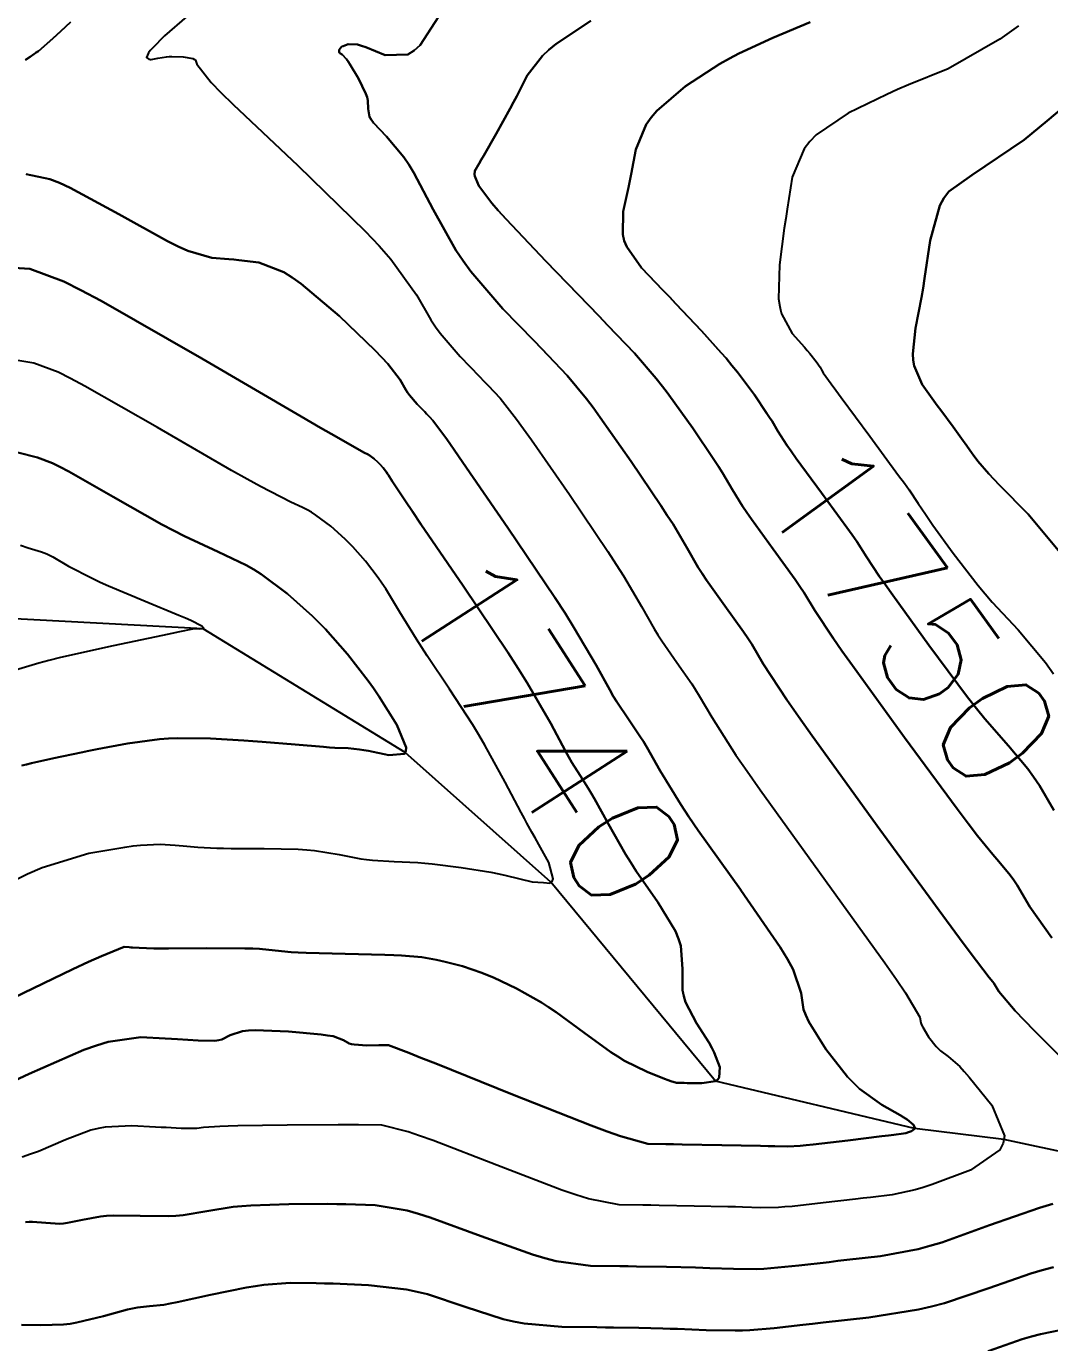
# Model space of a CAD drawing. Header units: metres. Extents: x 837475 to 838479, y 1189012 to 1191015.
# Drawn here: x 837827.79 to 837862.19, y 1189629.5 to 1189673.72 of the extents above; entities that cross this region are included whole.
import ezdxf

# ---------------------------------------------------------------- set-up
doc = ezdxf.new("R2010")
doc.units = ezdxf.units.M
doc.header["$LTSCALE"] = 0.3
for name, color, linetype in [('COTAS 10', 1, 'Continuous'), ('COTAS INT', 252, 'Continuous'), ('DRENAJE', 5, 'Continuous')]:
    doc.layers.add(name, color=color, linetype=linetype)
doc.styles.get("Standard").update_dxf_attribs({"font": 'simplex.shx'})

msp = doc.modelspace()

# ---------------------------------------------------------------- linework, layer by layer
at = {"layer": 'COTAS 10'}
for points, elevation in [([(837854.13, 1189673.863), (837852.883, 1189673.333), (837851.737, 1189672.811), (837851.419, 1189672.64), (837851.101, 1189672.459), (837849.946, 1189671.71), (837848.986, 1189670.884), (837848.789, 1189670.655), (837848.624, 1189670.424), (837848.277, 1189669.588), (837848.121, 1189668.757), (837848.075, 1189668.53), (837848.028, 1189668.305), (837847.851, 1189667.501), (837847.834, 1189666.727), (837847.888, 1189666.52), (837847.968, 1189666.317), (837848.471, 1189665.606), (837849.187, 1189664.862), (837849.402, 1189664.637), (837849.623, 1189664.403), (837850.484, 1189663.489), (837851.146, 1189662.751), (837851.308, 1189662.57), (837851.508, 1189662.334), (837851.695, 1189662.105), (837852.265, 1189661.342), (837852.683, 1189660.721), (837852.774, 1189660.582), (837852.853, 1189660.456), (837853.051, 1189660.121), (837853.353, 1189659.656), (837853.498, 1189659.449), (837853.67, 1189659.208), (837854.516, 1189658.054), (837855.37, 1189656.886), (837855.547, 1189656.636), (837855.699, 1189656.418), (837856.033, 1189655.897), (837856.455, 1189655.251), (837856.663, 1189654.955), (837856.909, 1189654.608), (837858.123, 1189652.928), (837859.429, 1189651.186), (837859.732, 1189650.8), (837860.01, 1189650.454), (837860.803, 1189649.553), (837861.457, 1189648.776), (837861.646, 1189648.509), (837861.839, 1189648.219), (837862.329, 1189647.392)], 1750), ([(837862.329, 1189647.392), (837861.839, 1189648.219), (837861.646, 1189648.509), (837861.457, 1189648.776), (837860.803, 1189649.553), (837860.01, 1189650.454), (837859.732, 1189650.8), (837859.429, 1189651.186), (837858.123, 1189652.928), (837856.909, 1189654.608), (837856.663, 1189654.955), (837856.455, 1189655.251), (837856.033, 1189655.897), (837855.699, 1189656.418), (837855.547, 1189656.636), (837855.37, 1189656.886), (837854.516, 1189658.054), (837853.67, 1189659.208), (837853.498, 1189659.449), (837853.353, 1189659.656), (837853.051, 1189660.121), (837852.853, 1189660.456), (837852.774, 1189660.582), (837852.683, 1189660.721), (837852.265, 1189661.342), (837851.695, 1189662.105), (837851.508, 1189662.334), (837851.308, 1189662.57), (837851.146, 1189662.751), (837850.484, 1189663.489), (837849.623, 1189664.403), (837849.402, 1189664.637), (837849.187, 1189664.862), (837848.471, 1189665.606), (837847.968, 1189666.317), (837847.888, 1189666.52), (837847.834, 1189666.727), (837847.851, 1189667.501), (837848.028, 1189668.305), (837848.075, 1189668.53), (837848.121, 1189668.757), (837848.277, 1189669.588), (837848.624, 1189670.424), (837848.789, 1189670.655), (837848.986, 1189670.884), (837849.946, 1189671.71), (837851.101, 1189672.459), (837851.419, 1189672.64), (837851.737, 1189672.811), (837852.883, 1189673.333), (837854.13, 1189673.863)], 1750), ([(837827.365, 1189665.612), (837827.908, 1189665.58), (837829.049, 1189665.151), (837829.621, 1189664.861), (837830.303, 1189664.497), (837833.693, 1189662.566), (837837.03, 1189660.612), (837837.679, 1189660.235), (837838.209, 1189659.928), (837839.131, 1189659.408), (837839.273, 1189659.34), (837839.311, 1189659.318), (837839.335, 1189659.304), (837839.349, 1189659.294), (837839.483, 1189659.195), (837839.609, 1189659.082), (837839.675, 1189659.016), (837839.787, 1189658.889), (837839.899, 1189658.741), (837839.932, 1189658.693), (837839.965, 1189658.643), (837840.09, 1189658.44), (837840.535, 1189657.766), (837840.769, 1189657.419), (837841.051, 1189657.003), (837842.474, 1189654.923), (837843.982, 1189652.672), (837844.318, 1189652.149), (837844.62, 1189651.67), (837845.415, 1189650.299), (837845.911, 1189649.37), (837846.024, 1189649.168), (837846.126, 1189648.991), (837846.405, 1189648.552), (837846.677, 1189648.13), (837846.775, 1189647.964), (837846.883, 1189647.776), (837847.353, 1189646.919), (837847.932, 1189645.911), (837848.109, 1189645.628), (837848.292, 1189645.344), (837849.013, 1189644.304), (837849.607, 1189643.321), (837849.013, 1189644.304), (837848.292, 1189645.344), (837848.109, 1189645.628), (837847.932, 1189645.911), (837847.353, 1189646.919), (837846.883, 1189647.776), (837846.775, 1189647.964), (837846.677, 1189648.13), (837846.405, 1189648.552), (837846.126, 1189648.991), (837846.024, 1189649.168), (837845.911, 1189649.37), (837845.415, 1189650.299), (837844.62, 1189651.67), (837844.318, 1189652.149), (837843.982, 1189652.672), (837842.474, 1189654.923), (837841.051, 1189657.003), (837840.769, 1189657.419), (837840.535, 1189657.766), (837840.09, 1189658.44), (837839.965, 1189658.643), (837839.932, 1189658.693), (837839.899, 1189658.741), (837839.787, 1189658.889), (837839.675, 1189659.016), (837839.609, 1189659.082), (837839.483, 1189659.195), (837839.349, 1189659.294), (837839.335, 1189659.304), (837839.311, 1189659.318), (837839.273, 1189659.34), (837839.131, 1189659.408), (837838.209, 1189659.928), (837837.679, 1189660.235), (837837.03, 1189660.612), (837833.693, 1189662.566), (837830.303, 1189664.497), (837829.621, 1189664.861), (837829.049, 1189665.151), (837827.908, 1189665.58), (837827.365, 1189665.612)], 1740), ([(837826.673, 1189640.756), (837829.356, 1189642.044), (837829.881, 1189642.289), (837830.311, 1189642.486), (837831.077, 1189642.794), (837831.245, 1189642.785), (837831.299, 1189642.781), (837831.355, 1189642.777), (837831.582, 1189642.76), (837832.078, 1189642.746), (837832.305, 1189642.745), (837832.569, 1189642.744), (837833.845, 1189642.749), (837835.128, 1189642.745), (837835.398, 1189642.738), (837835.629, 1189642.729), (837836.156, 1189642.678), (837836.688, 1189642.619), (837836.923, 1189642.606), (837837.196, 1189642.594), (837838.501, 1189642.561), (837839.841, 1189642.528), (837840.137, 1189642.516), (837840.4, 1189642.503), (837841.078, 1189642.446), (837841.57, 1189642.36), (837841.716, 1189642.329), (837841.867, 1189642.294), (837842.448, 1189642.144), (837843.096, 1189641.927), (837843.29, 1189641.85), (837843.489, 1189641.766), (837844.261, 1189641.403), (837845.102, 1189640.926), (837845.345, 1189640.771), (837845.593, 1189640.605), (837846.525, 1189639.921), (837847.438, 1189639.261), (837847.673, 1189639.11), (837847.9, 1189638.973), (837848.658, 1189638.596), (837849.241, 1189638.365), (837849.358, 1189638.321), (837849.456, 1189638.286), (837849.648, 1189638.229), (837849.818, 1189638.226), (837849.902, 1189638.225), (837850.002, 1189638.223), (837850.494, 1189638.214), (837850.95, 1189638.29), (837851.027, 1189638.342), (837851.082, 1189638.408), (837851.101, 1189638.758), (837850.908, 1189639.25), (837850.829, 1189639.406), (837850.738, 1189639.569), (837850.319, 1189640.23), (837849.947, 1189640.945), (837849.886, 1189641.143), (837849.843, 1189641.34), (837849.842, 1189642.054), (837849.786, 1189642.833), (837849.71, 1189643.072), (837849.607, 1189643.321), (837849.71, 1189643.072), (837849.786, 1189642.833), (837849.842, 1189642.054), (837849.843, 1189641.34), (837849.886, 1189641.143), (837849.947, 1189640.945), (837850.319, 1189640.23), (837850.738, 1189639.569), (837850.829, 1189639.406), (837850.908, 1189639.25), (837851.101, 1189638.758), (837851.082, 1189638.408), (837851.027, 1189638.342), (837850.95, 1189638.29), (837850.494, 1189638.214), (837850.002, 1189638.223), (837849.902, 1189638.225), (837849.818, 1189638.226), (837849.648, 1189638.229), (837849.456, 1189638.286), (837849.358, 1189638.321), (837849.241, 1189638.365), (837848.658, 1189638.596), (837847.9, 1189638.973), (837847.673, 1189639.11), (837847.438, 1189639.261), (837846.525, 1189639.921), (837845.593, 1189640.605), (837845.345, 1189640.771), (837845.102, 1189640.926), (837844.261, 1189641.403), (837843.489, 1189641.766), (837843.29, 1189641.85), (837843.096, 1189641.927), (837842.448, 1189642.144), (837841.867, 1189642.294), (837841.716, 1189642.329), (837841.57, 1189642.36), (837841.078, 1189642.446), (837840.4, 1189642.503), (837840.137, 1189642.516), (837839.841, 1189642.528), (837838.501, 1189642.561), (837837.196, 1189642.594), (837836.923, 1189642.606), (837836.688, 1189642.619), (837836.156, 1189642.678), (837835.629, 1189642.729), (837835.398, 1189642.738), (837835.128, 1189642.745), (837833.845, 1189642.749), (837832.569, 1189642.744), (837832.305, 1189642.745), (837832.078, 1189642.746), (837831.582, 1189642.76), (837831.355, 1189642.777), (837831.299, 1189642.781), (837831.245, 1189642.785), (837831.077, 1189642.794), (837830.311, 1189642.486), (837829.881, 1189642.289), (837829.356, 1189642.044), (837826.673, 1189640.756)], 1740), ([(837860.114, 1189629.213), (837861.261, 1189629.618), (837861.572, 1189629.709), (837861.878, 1189629.791), (837862.959, 1189630.008), (837864.107, 1189630.186), (837864.457, 1189630.243), (837864.821, 1189630.304), (837866.248, 1189630.55), (837867.83, 1189630.801), (837868.291, 1189630.864), (837868.761, 1189630.925), (837870.544, 1189631.125), (837872.282, 1189631.343), (837872.725, 1189631.416), (837873.151, 1189631.494), (837874.55, 1189631.822), (837874.923, 1189631.926)], 1750), ([(837862.959, 1189630.008), (837861.878, 1189629.791), (837861.572, 1189629.709), (837861.261, 1189629.618), (837860.114, 1189629.213)], 1750)]:
    msp.add_lwpolyline(points, dxfattribs=dict(at, elevation=elevation))
at = {"layer": 'COTAS INT'}
for points, elevation in [([(837841.77, 1189674.237), (837841.032, 1189673.094), (837840.825, 1189672.906), (837840.616, 1189672.774), (837839.855, 1189672.759), (837839.195, 1189673.027), (837839.051, 1189673.073), (837838.924, 1189673.107), (837838.607, 1189673.127), (837838.434, 1189673.061), (837838.399, 1189673.041), (837838.369, 1189673.02), (837838.307, 1189672.936), (837838.305, 1189672.857), (837838.313, 1189672.838), (837838.325, 1189672.821), (837838.401, 1189672.772), (837838.547, 1189672.625), (837838.603, 1189672.546), (837838.666, 1189672.45), (837838.951, 1189671.968), (837839.201, 1189671.454), (837839.243, 1189671.338), (837839.272, 1189671.233), (837839.275, 1189670.952), (837839.324, 1189670.684), (837839.382, 1189670.589), (837839.458, 1189670.483), (837839.894, 1189670.024), (837840.475, 1189669.331), (837840.644, 1189669.079), (837840.815, 1189668.799), (837841.46, 1189667.57), (837842.226, 1189666.206), (837842.473, 1189665.841), (837842.735, 1189665.482), (837843.81, 1189664.235), (837844.856, 1189663.155), (837845.1, 1189662.901), (837845.324, 1189662.667), (837845.97, 1189661.987), (837846.613, 1189661.21), (837846.837, 1189660.915), (837847.08, 1189660.585), (837848.12, 1189659.108), (837849.118, 1189657.625), (837849.334, 1189657.292), (837849.525, 1189656.993), (837849.997, 1189656.193), (837850.376, 1189655.542), (837850.508, 1189655.337), (837850.653, 1189655.121), (837851.271, 1189654.253), (837851.893, 1189653.384), (837852.038, 1189653.167), (837852.172, 1189652.961), (837852.561, 1189652.306), (837853.353, 1189651.095), (837853.741, 1189650.539), (837854.203, 1189649.888), (837856.481, 1189646.738), (837858.72, 1189643.681), (837859.157, 1189643.087), (837859.516, 1189642.603), (837860.149, 1189641.771), (837860.27, 1189641.626), (837860.305, 1189641.577), (837860.341, 1189641.523), (837860.476, 1189641.295), (837861.029, 1189640.652), (837861.328, 1189640.337), (837861.691, 1189639.962), (837863.531, 1189638.115)], 1746), ([(837863.531, 1189638.115), (837861.691, 1189639.962), (837861.328, 1189640.337), (837861.029, 1189640.652), (837860.476, 1189641.295), (837860.341, 1189641.523), (837860.305, 1189641.577), (837860.27, 1189641.626), (837860.149, 1189641.771), (837859.516, 1189642.603), (837859.157, 1189643.087), (837858.72, 1189643.681), (837856.481, 1189646.738), (837854.203, 1189649.888), (837853.741, 1189650.539), (837853.353, 1189651.095), (837852.561, 1189652.306), (837852.172, 1189652.961), (837852.038, 1189653.167), (837851.893, 1189653.384), (837851.271, 1189654.253), (837850.653, 1189655.121), (837850.508, 1189655.337), (837850.376, 1189655.542), (837849.997, 1189656.193), (837849.525, 1189656.993), (837849.334, 1189657.292), (837849.118, 1189657.625), (837848.12, 1189659.108), (837847.08, 1189660.585), (837846.837, 1189660.915), (837846.613, 1189661.21), (837845.97, 1189661.987), (837845.324, 1189662.667), (837845.1, 1189662.901), (837844.856, 1189663.155), (837843.81, 1189664.235), (837842.735, 1189665.482), (837842.473, 1189665.841), (837842.226, 1189666.206), (837841.46, 1189667.57), (837840.815, 1189668.799), (837840.644, 1189669.079), (837840.475, 1189669.331), (837839.894, 1189670.024), (837839.458, 1189670.483), (837839.382, 1189670.589), (837839.324, 1189670.684), (837839.275, 1189670.952), (837839.272, 1189671.233), (837839.243, 1189671.338), (837839.201, 1189671.454), (837838.951, 1189671.968), (837838.666, 1189672.45), (837838.603, 1189672.546), (837838.547, 1189672.625), (837838.401, 1189672.772), (837838.325, 1189672.821), (837838.313, 1189672.838), (837838.305, 1189672.857), (837838.307, 1189672.936), (837838.369, 1189673.02), (837838.399, 1189673.041), (837838.434, 1189673.061), (837838.607, 1189673.127), (837838.924, 1189673.107), (837839.051, 1189673.073), (837839.195, 1189673.027), (837839.855, 1189672.759), (837840.616, 1189672.774), (837840.825, 1189672.906), (837841.032, 1189673.094), (837841.77, 1189674.237)], 1746), ([(837833.187, 1189674.053), (837832.438, 1189673.404), (837832.025, 1189672.993), (837831.95, 1189672.907), (837831.892, 1189672.834), (837831.823, 1189672.671), (837831.907, 1189672.618), (837831.946, 1189672.614), (837831.99, 1189672.614), (837832.207, 1189672.654), (837832.495, 1189672.702), (837832.585, 1189672.708), (837832.68, 1189672.711), (837833.061, 1189672.696), (837833.38, 1189672.637), (837833.437, 1189672.613), (837833.479, 1189672.585), (837833.514, 1189672.456), (837834.001, 1189671.84), (837834.328, 1189671.505), (837834.738, 1189671.099), (837836.911, 1189669.042), (837839.177, 1189666.843), (837839.645, 1189666.348), (837840.043, 1189665.903), (837840.908, 1189664.708), (837841.384, 1189663.859), (837841.538, 1189663.633), (837841.701, 1189663.41), (837842.37, 1189662.634), (837843.02, 1189661.962), (837843.172, 1189661.804), (837843.311, 1189661.659), (837843.713, 1189661.236), (837844.266, 1189660.529), (837844.501, 1189660.205), (837844.772, 1189659.826), (837846.047, 1189657.991), (837847.335, 1189656.077), (837847.615, 1189655.648), (837847.86, 1189655.261), (837848.469, 1189654.228), (837848.888, 1189653.485), (837849.014, 1189653.281), (837849.144, 1189653.078), (837849.649, 1189652.353), (837850.154, 1189651.633), (837850.284, 1189651.433), (837850.409, 1189651.233), (837850.825, 1189650.51), (837851.638, 1189649.242), (837852.013, 1189648.698), (837852.454, 1189648.071), (837856.642, 1189642.262), (837857.032, 1189641.705), (837857.344, 1189641.249), (837857.825, 1189640.44), (837857.854, 1189640.245), (837857.881, 1189640.176), (837857.917, 1189640.1), (837858.117, 1189639.774), (837858.373, 1189639.448), (837858.444, 1189639.374), (837858.516, 1189639.306), (837858.779, 1189639.116), (837859.165, 1189638.776), (837859.314, 1189638.614), (837859.482, 1189638.421), (837860.243, 1189637.479), (837860.668, 1189636.452), (837860.625, 1189636.206), (837860.511, 1189635.978), (837859.52, 1189635.291), (837858.235, 1189634.813), (837857.938, 1189634.716), (837857.665, 1189634.634), (837856.887, 1189634.466), (837856.159, 1189634.382), (837855.918, 1189634.354), (837855.658, 1189634.323), (837854.576, 1189634.193), (837853.526, 1189634.08), (837853.287, 1189634.06), (837853.07, 1189634.045), (837852.473, 1189634.033), (837851.856, 1189634.053), (837851.627, 1189634.059), (837851.372, 1189634.065), (837850.238, 1189634.09), (837849.061, 1189634.111), (837848.779, 1189634.116), (837848.515, 1189634.12), (837847.72, 1189634.131), (837846.68, 1189634.338), (837846.262, 1189634.467), (837845.787, 1189634.626), (837843.604, 1189635.458), (837841.458, 1189636.292), (837841.008, 1189636.454), (837840.619, 1189636.585), (837839.735, 1189636.805), (837838.956, 1189636.82), (837838.635, 1189636.821), (837838.267, 1189636.821), (837836.557, 1189636.809), (837834.903, 1189636.785), (837834.571, 1189636.776), (837834.294, 1189636.767), (837833.748, 1189636.728), (837833.516, 1189636.696), (837833.438, 1189636.692), (837833.352, 1189636.69), (837832.992, 1189636.698), (837832.492, 1189636.724), (837832.319, 1189636.733), (837832.132, 1189636.742), (837831.33, 1189636.782), (837830.442, 1189636.737), (837830.199, 1189636.693), (837829.959, 1189636.635), (837829.102, 1189636.313), (837828.196, 1189635.927), (837827.925, 1189635.829), (837827.644, 1189635.736)], 1744), ([(837833.187, 1189674.053), (837832.438, 1189673.404), (837832.025, 1189672.993), (837831.95, 1189672.907), (837831.892, 1189672.834), (837831.823, 1189672.671), (837831.907, 1189672.618), (837831.946, 1189672.614), (837831.99, 1189672.614), (837832.207, 1189672.654), (837832.495, 1189672.702), (837832.585, 1189672.708), (837832.68, 1189672.711), (837833.061, 1189672.696), (837833.38, 1189672.637), (837833.437, 1189672.613), (837833.479, 1189672.585), (837833.514, 1189672.456), (837834.001, 1189671.84), (837834.328, 1189671.505), (837834.738, 1189671.099), (837836.911, 1189669.042), (837839.177, 1189666.843), (837839.645, 1189666.348), (837840.043, 1189665.903), (837840.908, 1189664.708), (837841.384, 1189663.859), (837841.538, 1189663.633), (837841.701, 1189663.41), (837842.37, 1189662.634), (837843.02, 1189661.962), (837843.172, 1189661.804), (837843.311, 1189661.659), (837843.713, 1189661.236), (837844.266, 1189660.529), (837844.501, 1189660.205), (837844.772, 1189659.826), (837846.047, 1189657.991), (837847.335, 1189656.077), (837847.615, 1189655.648), (837847.86, 1189655.261), (837848.469, 1189654.228), (837848.888, 1189653.485), (837849.014, 1189653.281), (837849.144, 1189653.078), (837849.649, 1189652.353), (837850.154, 1189651.633), (837850.284, 1189651.433), (837850.409, 1189651.233), (837850.825, 1189650.51), (837851.638, 1189649.242), (837852.013, 1189648.698), (837852.454, 1189648.071), (837856.642, 1189642.262), (837857.032, 1189641.705), (837857.344, 1189641.249), (837857.825, 1189640.44), (837857.854, 1189640.245), (837857.881, 1189640.176), (837857.917, 1189640.1), (837858.117, 1189639.774), (837858.373, 1189639.448), (837858.444, 1189639.374), (837858.516, 1189639.306), (837858.779, 1189639.116), (837859.165, 1189638.776), (837859.314, 1189638.614), (837859.482, 1189638.421), (837860.243, 1189637.479), (837860.668, 1189636.452), (837860.625, 1189636.206), (837860.511, 1189635.978), (837859.52, 1189635.291), (837858.235, 1189634.813), (837857.938, 1189634.716), (837857.665, 1189634.634), (837856.887, 1189634.466), (837856.159, 1189634.382), (837855.918, 1189634.354), (837855.658, 1189634.323), (837854.576, 1189634.193), (837853.526, 1189634.08), (837853.287, 1189634.06), (837853.07, 1189634.045), (837852.473, 1189634.033), (837851.856, 1189634.053), (837851.627, 1189634.059), (837851.372, 1189634.065), (837850.238, 1189634.09), (837849.061, 1189634.111), (837848.779, 1189634.116), (837848.515, 1189634.12), (837847.72, 1189634.131), (837846.68, 1189634.338), (837846.262, 1189634.467), (837845.787, 1189634.626), (837843.604, 1189635.458), (837841.458, 1189636.292), (837841.008, 1189636.454), (837840.619, 1189636.585), (837839.735, 1189636.805), (837838.956, 1189636.82), (837838.635, 1189636.821), (837838.267, 1189636.821), (837836.557, 1189636.809), (837834.903, 1189636.785), (837834.571, 1189636.776), (837834.294, 1189636.767), (837833.748, 1189636.728), (837833.516, 1189636.696), (837833.438, 1189636.692), (837833.352, 1189636.69), (837832.992, 1189636.698), (837832.492, 1189636.724), (837832.319, 1189636.733), (837832.132, 1189636.742), (837831.33, 1189636.782), (837830.442, 1189636.737), (837830.199, 1189636.693), (837829.959, 1189636.635), (837829.102, 1189636.313), (837828.196, 1189635.927), (837827.925, 1189635.829), (837827.644, 1189635.736)], 1744), ([(837829.277, 1189673.859), (837828.949, 1189673.557), (837828.68, 1189673.311), (837828.201, 1189672.893), (837828.1, 1189672.833), (837828.069, 1189672.812), (837828.038, 1189672.79), (837827.914, 1189672.697), (837827.759, 1189672.599)], 1742), ([(837827.759, 1189672.599), (837827.914, 1189672.697), (837828.038, 1189672.79), (837828.069, 1189672.812), (837828.1, 1189672.833), (837828.201, 1189672.893), (837828.68, 1189673.311), (837828.949, 1189673.557), (837829.277, 1189673.859)], 1742), ([(837862.263, 1189643.104), (837861.521, 1189644.141), (837861.09, 1189644.871), (837860.976, 1189645.043), (837860.863, 1189645.201), (837860.476, 1189645.662), (837860.281, 1189645.901), (837859.763, 1189646.529), (837859.445, 1189646.943), (837859.074, 1189647.433), (837857.302, 1189649.833), (837855.556, 1189652.248), (837855.202, 1189652.747), (837854.904, 1189653.173), (837854.297, 1189654.101), (837853.935, 1189654.69), (837853.792, 1189654.902), (837853.631, 1189655.135), (837852.894, 1189656.153), (837852.161, 1189657.165), (837852.003, 1189657.393), (837851.864, 1189657.599), (837851.524, 1189658.157), (837851.189, 1189658.725), (837851.054, 1189658.937), (837850.9, 1189659.173), (837850.192, 1189660.225), (837849.387, 1189661.345), (837849.326, 1189661.426), (837849.172, 1189661.624), (837848.961, 1189661.89), (837848.227, 1189662.738), (837847.338, 1189663.675), (837847.029, 1189663.998), (837846.692, 1189664.347), (837845.251, 1189665.837), (837843.92, 1189667.239), (837843.653, 1189667.533), (837843.43, 1189667.787), (837842.993, 1189668.366), (837842.883, 1189668.635), (837842.867, 1189668.694), (837842.856, 1189668.745), (837842.869, 1189668.872), (837843.009, 1189669.112), (837843.08, 1189669.234), (837843.164, 1189669.381), (837843.581, 1189670.115), (837844.048, 1189670.958), (837844.164, 1189671.173), (837844.274, 1189671.381), (837844.621, 1189672.067), (837845.136, 1189672.735), (837845.353, 1189672.931), (837845.601, 1189673.133), (837846.762, 1189673.903)], 1748), ([(837846.762, 1189673.903), (837845.601, 1189673.133), (837845.353, 1189672.931), (837845.136, 1189672.735), (837844.621, 1189672.067), (837844.274, 1189671.381), (837844.164, 1189671.173), (837844.048, 1189670.958), (837843.581, 1189670.115), (837843.164, 1189669.381), (837843.08, 1189669.234), (837843.009, 1189669.112), (837842.869, 1189668.872), (837842.856, 1189668.745), (837842.867, 1189668.694), (837842.883, 1189668.635), (837842.993, 1189668.366), (837843.43, 1189667.787), (837843.653, 1189667.533), (837843.92, 1189667.239), (837845.251, 1189665.837), (837846.692, 1189664.347), (837847.029, 1189663.998), (837847.338, 1189663.675), (837848.227, 1189662.738), (837848.961, 1189661.89), (837849.172, 1189661.624), (837849.326, 1189661.426), (837849.387, 1189661.345), (837850.192, 1189660.225), (837850.9, 1189659.173), (837851.054, 1189658.937), (837851.189, 1189658.725), (837851.524, 1189658.157), (837851.864, 1189657.599), (837852.003, 1189657.393), (837852.161, 1189657.165), (837852.894, 1189656.153), (837853.631, 1189655.135), (837853.792, 1189654.902), (837853.935, 1189654.69), (837854.297, 1189654.101), (837854.904, 1189653.173), (837855.202, 1189652.747), (837855.556, 1189652.248), (837857.302, 1189649.833), (837859.074, 1189647.433), (837859.445, 1189646.943), (837859.763, 1189646.529), (837860.281, 1189645.901), (837860.476, 1189645.662), (837860.863, 1189645.201), (837860.976, 1189645.043), (837861.09, 1189644.871), (837861.521, 1189644.141), (837862.263, 1189643.104)], 1748), ([(837861.137, 1189673.745), (837860.515, 1189673.291), (837858.773, 1189672.29), (837857.437, 1189671.758), (837857.072, 1189671.599), (837856.708, 1189671.436), (837855.41, 1189670.808), (837854.34, 1189670.077), (837854.12, 1189669.849), (837853.933, 1189669.611), (837853.536, 1189668.659), (837853.36, 1189667.584), (837853.313, 1189667.268), (837853.266, 1189666.944), (837853.106, 1189665.707), (837853.076, 1189664.569), (837853.113, 1189664.307), (837853.138, 1189664.201), (837853.168, 1189664.068), (837853.528, 1189663.399), (837853.947, 1189662.939), (837854.04, 1189662.833), (837854.123, 1189662.735), (837854.338, 1189662.459), (837854.466, 1189662.269), (837854.493, 1189662.226), (837854.518, 1189662.188), (837854.578, 1189662.086), (837854.841, 1189661.714), (837854.993, 1189661.505), (837855.179, 1189661.251), (837856.138, 1189659.954), (837857.108, 1189658.637), (837857.301, 1189658.37), (837857.462, 1189658.146), (837857.769, 1189657.693), (837858.007, 1189657.33), (837858.123, 1189657.163), (837858.262, 1189656.967), (837858.945, 1189656.023), (837859.783, 1189654.939), (837860.019, 1189654.656), (837860.257, 1189654.38), (837861.131, 1189653.444), (837862.05, 1189652.35), (837862.317, 1189651.975)], 1752), ([(837861.137, 1189673.745), (837860.515, 1189673.291), (837858.773, 1189672.29), (837857.437, 1189671.758), (837857.072, 1189671.599), (837856.708, 1189671.436), (837855.41, 1189670.808), (837854.34, 1189670.077), (837854.12, 1189669.849), (837853.933, 1189669.611), (837853.536, 1189668.659), (837853.36, 1189667.584), (837853.313, 1189667.268), (837853.266, 1189666.944), (837853.106, 1189665.707), (837853.076, 1189664.569), (837853.113, 1189664.307), (837853.138, 1189664.201), (837853.168, 1189664.068), (837853.528, 1189663.399), (837853.947, 1189662.939), (837854.04, 1189662.833), (837854.123, 1189662.735), (837854.338, 1189662.459), (837854.466, 1189662.269), (837854.493, 1189662.226), (837854.518, 1189662.188), (837854.578, 1189662.086), (837854.841, 1189661.714), (837854.993, 1189661.505), (837855.179, 1189661.251), (837856.138, 1189659.954), (837857.108, 1189658.637), (837857.301, 1189658.37), (837857.462, 1189658.146), (837857.769, 1189657.693), (837858.007, 1189657.33), (837858.123, 1189657.163), (837858.262, 1189656.967), (837858.945, 1189656.023), (837859.783, 1189654.939), (837860.019, 1189654.656), (837860.257, 1189654.38), (837861.131, 1189653.444), (837862.05, 1189652.35), (837862.317, 1189651.975)], 1752), ([(837863.013, 1189671.307), (837862.107, 1189670.545), (837861.329, 1189669.913), (837859.574, 1189668.718), (837858.794, 1189668.174), (837858.63, 1189667.952), (837858.489, 1189667.7), (837858.166, 1189666.533), (837857.983, 1189665.249), (837857.93, 1189664.923), (837857.876, 1189664.61), (837857.673, 1189663.587), (837857.581, 1189662.724), (837857.596, 1189662.513), (837857.63, 1189662.313), (837857.902, 1189661.691), (837858.297, 1189661.141), (837858.409, 1189660.987), (837858.522, 1189660.832), (837858.938, 1189660.267), (837859.283, 1189659.8), (837859.35, 1189659.708), (837859.406, 1189659.631), (837859.505, 1189659.488), (837859.558, 1189659.408), (837859.584, 1189659.371), (837859.614, 1189659.327), (837859.766, 1189659.118), (837860.137, 1189658.692), (837860.306, 1189658.512), (837860.504, 1189658.305), (837861.458, 1189657.335), (837862.643, 1189655.925)], 1754), ([(837862.643, 1189655.925), (837861.458, 1189657.335), (837860.504, 1189658.305), (837860.306, 1189658.512), (837860.137, 1189658.692), (837859.766, 1189659.118), (837859.614, 1189659.327), (837859.584, 1189659.371), (837859.558, 1189659.408), (837859.505, 1189659.488), (837859.406, 1189659.631), (837859.35, 1189659.708), (837859.283, 1189659.8), (837858.938, 1189660.267), (837858.522, 1189660.832), (837858.409, 1189660.987), (837858.297, 1189661.141), (837857.902, 1189661.691), (837857.63, 1189662.313), (837857.596, 1189662.513), (837857.581, 1189662.724), (837857.673, 1189663.587), (837857.876, 1189664.61), (837857.93, 1189664.923), (837857.983, 1189665.249), (837858.166, 1189666.533), (837858.489, 1189667.7), (837858.63, 1189667.952), (837858.794, 1189668.174), (837859.574, 1189668.718), (837861.329, 1189669.913), (837862.107, 1189670.545), (837863.013, 1189671.307)], 1754), ([(837827.779, 1189668.751), (837828.581, 1189668.588), (837828.899, 1189668.461), (837829.257, 1189668.298), (837830.895, 1189667.411), (837832.535, 1189666.505), (837832.894, 1189666.329), (837833.212, 1189666.186), (837834.021, 1189665.942), (837834.592, 1189665.901), (837834.76, 1189665.885), (837834.934, 1189665.868), (837835.599, 1189665.793), (837836.439, 1189665.463), (837836.722, 1189665.286), (837837.028, 1189665.071), (837838.318, 1189663.983), (837839.503, 1189662.845), (837839.743, 1189662.598), (837839.945, 1189662.382), (837840.356, 1189661.846), (837840.543, 1189661.513), (837840.603, 1189661.424), (837840.667, 1189661.337), (837840.929, 1189661.033), (837841.184, 1189660.769), (837841.244, 1189660.707), (837841.298, 1189660.65), (837841.348, 1189660.598), (837841.456, 1189660.484), (837841.918, 1189659.849), (837842.166, 1189659.496), (837842.465, 1189659.066), (837843.974, 1189656.875), (837845.552, 1189654.529), (837845.895, 1189654.003), (837846.196, 1189653.53), (837846.942, 1189652.264), (837847.4, 1189651.427), (837847.519, 1189651.225), (837847.635, 1189651.034), (837848.027, 1189650.452), (837848.415, 1189649.881), (837848.529, 1189649.698), (837848.646, 1189649.505), (837849.089, 1189648.714), (837849.785, 1189647.576), (837850.061, 1189647.163), (837850.373, 1189646.707), (837851.79, 1189644.724), (837851.801, 1189644.707), (837853.124, 1189642.791), (837853.371, 1189642.388), (837853.565, 1189642.041), (837853.833, 1189641.247), (837853.916, 1189640.694), (837853.994, 1189640.498), (837854.096, 1189640.284), (837854.661, 1189639.358), (837855.386, 1189638.436), (837855.59, 1189638.224), (837855.794, 1189638.032), (837856.539, 1189637.494), (837857.16, 1189637.139), (837857.286, 1189637.062), (837857.392, 1189636.994), (837857.61, 1189636.822), (837857.652, 1189636.72), (837857.648, 1189636.696), (837857.636, 1189636.673), (837857.538, 1189636.605), (837857.411, 1189636.558), (837857.381, 1189636.548), (837857.354, 1189636.54), (837857.277, 1189636.524), (837856.952, 1189636.485), (837856.769, 1189636.463), (837856.545, 1189636.436), (837855.4, 1189636.297), (837854.234, 1189636.161), (837853.997, 1189636.136), (837853.798, 1189636.116), (837853.389, 1189636.088), (837852.948, 1189636.1), (837852.728, 1189636.104), (837852.466, 1189636.11), (837851.167, 1189636.136), (837849.828, 1189636.161), (837849.54, 1189636.166), (837849.289, 1189636.171), (837848.684, 1189636.18), (837847.762, 1189636.436), (837847.311, 1189636.596), (837846.775, 1189636.795), (837844.134, 1189637.835), (837841.55, 1189638.875), (837841.05, 1189639.074), (837840.644, 1189639.234), (837839.958, 1189639.49), (837839.8, 1189639.492), (837839.642, 1189639.492), (837839.231, 1189639.488), (837838.812, 1189639.512), (837838.723, 1189639.529), (837838.644, 1189639.549), (837838.455, 1189639.661), (837838.099, 1189639.792), (837837.916, 1189639.825), (837837.697, 1189639.857), (837836.597, 1189639.958), (837835.483, 1189639.994), (837835.254, 1189639.985), (837835.06, 1189639.966), (837834.644, 1189639.828), (837834.363, 1189639.682), (837834.254, 1189639.659), (837834.13, 1189639.643), (837833.568, 1189639.647), (837832.874, 1189639.697), (837832.668, 1189639.71), (837832.455, 1189639.723), (837831.635, 1189639.767), (837830.536, 1189639.604), (837830.148, 1189639.486), (837829.723, 1189639.336), (837827.888, 1189638.534), (837826.074, 1189637.688)], 1742), ([(837826.074, 1189637.688), (837827.888, 1189638.534), (837829.723, 1189639.336), (837830.148, 1189639.486), (837830.536, 1189639.604), (837831.635, 1189639.767), (837832.455, 1189639.723), (837832.668, 1189639.71), (837832.874, 1189639.697), (837833.568, 1189639.647), (837834.13, 1189639.643), (837834.254, 1189639.659), (837834.363, 1189639.682), (837834.644, 1189639.828), (837835.06, 1189639.966), (837835.254, 1189639.985), (837835.483, 1189639.994), (837836.597, 1189639.958), (837837.697, 1189639.857), (837837.916, 1189639.825), (837838.099, 1189639.792), (837838.455, 1189639.661), (837838.644, 1189639.549), (837838.723, 1189639.529), (837838.812, 1189639.512), (837839.231, 1189639.488), (837839.642, 1189639.492), (837839.8, 1189639.492), (837839.958, 1189639.49), (837840.644, 1189639.234), (837841.05, 1189639.074), (837841.55, 1189638.875), (837844.134, 1189637.835), (837846.775, 1189636.795), (837847.311, 1189636.596), (837847.762, 1189636.436), (837848.684, 1189636.18), (837849.289, 1189636.171), (837849.54, 1189636.166), (837849.828, 1189636.161), (837851.167, 1189636.136), (837852.466, 1189636.11), (837852.728, 1189636.104), (837852.948, 1189636.1), (837853.389, 1189636.088), (837853.798, 1189636.116), (837853.997, 1189636.136), (837854.234, 1189636.161), (837855.4, 1189636.297), (837856.545, 1189636.436), (837856.769, 1189636.463), (837856.952, 1189636.485), (837857.277, 1189636.524), (837857.354, 1189636.54), (837857.381, 1189636.548), (837857.411, 1189636.558), (837857.538, 1189636.605), (837857.636, 1189636.673), (837857.648, 1189636.696), (837857.652, 1189636.72), (837857.61, 1189636.822), (837857.392, 1189636.994), (837857.286, 1189637.062), (837857.16, 1189637.139), (837856.539, 1189637.494), (837855.794, 1189638.032), (837855.59, 1189638.224), (837855.386, 1189638.436), (837854.661, 1189639.358), (837854.096, 1189640.284), (837853.994, 1189640.498), (837853.916, 1189640.694), (837853.833, 1189641.247), (837853.565, 1189642.041), (837853.371, 1189642.388), (837853.124, 1189642.791), (837851.801, 1189644.707), (837851.79, 1189644.724), (837850.373, 1189646.707), (837850.061, 1189647.163), (837849.785, 1189647.576), (837849.089, 1189648.714), (837848.646, 1189649.505), (837848.529, 1189649.698), (837848.415, 1189649.881), (837848.027, 1189650.452), (837847.635, 1189651.034), (837847.519, 1189651.225), (837847.4, 1189651.427), (837846.942, 1189652.264), (837846.196, 1189653.53), (837845.895, 1189654.003), (837845.552, 1189654.529), (837843.974, 1189656.875), (837842.465, 1189659.066), (837842.166, 1189659.496), (837841.918, 1189659.849), (837841.456, 1189660.484), (837841.348, 1189660.598), (837841.298, 1189660.65), (837841.244, 1189660.707), (837841.184, 1189660.769), (837840.929, 1189661.033), (837840.667, 1189661.337), (837840.603, 1189661.424), (837840.543, 1189661.513), (837840.356, 1189661.846), (837839.945, 1189662.382), (837839.743, 1189662.598), (837839.503, 1189662.845), (837838.318, 1189663.983), (837837.028, 1189665.071), (837836.722, 1189665.286), (837836.439, 1189665.463), (837835.599, 1189665.793), (837834.934, 1189665.868), (837834.76, 1189665.885), (837834.592, 1189665.901), (837834.021, 1189665.942), (837833.212, 1189666.186), (837832.894, 1189666.329), (837832.535, 1189666.505), (837830.895, 1189667.411), (837829.257, 1189668.298), (837828.899, 1189668.461), (837828.581, 1189668.588), (837827.779, 1189668.751)], 1742), ([(837827.309, 1189644.996), (837827.831, 1189645.246), (837828.326, 1189645.462), (837829.888, 1189645.948), (837831.1, 1189646.15), (837831.374, 1189646.186), (837831.621, 1189646.214), (837832.292, 1189646.243), (837832.786, 1189646.212), (837832.923, 1189646.202), (837833.059, 1189646.192), (837833.549, 1189646.151), (837834.188, 1189646.117), (837834.418, 1189646.111), (837834.672, 1189646.107), (837835.778, 1189646.105), (837836.93, 1189646.079), (837837.212, 1189646.06), (837837.478, 1189646.035), (837838.305, 1189645.899), (837839.027, 1189645.76), (837839.228, 1189645.732), (837839.429, 1189645.709), (837840.155, 1189645.667), (837840.943, 1189645.629), (837841.182, 1189645.609), (837841.431, 1189645.585), (837842.408, 1189645.465), (837843.404, 1189645.302), (837843.666, 1189645.251), (837843.921, 1189645.198), (837844.792, 1189644.982), (837845.169, 1189644.956), (837845.381, 1189644.94), (837845.46, 1189644.995), (837845.502, 1189645.08), (837845.346, 1189645.628), (837845.019, 1189646.235), (837844.953, 1189646.356), (837844.897, 1189646.457), (837844.782, 1189646.652), (837844.617, 1189646.948), (837844.529, 1189647.112), (837844.423, 1189647.313), (837843.888, 1189648.335), (837843.203, 1189649.577), (837843.002, 1189649.917), (837842.796, 1189650.254), (837842.014, 1189651.453), (837841.264, 1189652.572), (837841.078, 1189652.858), (837840.902, 1189653.134), (837840.345, 1189654.045), (837839.867, 1189654.821), (837839.74, 1189655.012), (837839.616, 1189655.193), (837839.187, 1189655.76), (837838.758, 1189656.242), (837838.634, 1189656.37), (837838.506, 1189656.496), (837838.025, 1189656.927), (837837.517, 1189657.305), (837837.372, 1189657.396), (837837.225, 1189657.481), (837837.07, 1189657.556), (837836.682, 1189657.741), (837835.658, 1189658.259), (837835.207, 1189658.507), (837834.685, 1189658.801), (837832.198, 1189660.241), (837829.76, 1189661.63), (837829.269, 1189661.892), (837828.858, 1189662.1), (837828.038, 1189662.409), (837827.434, 1189662.508)], 1738), ([(837827.309, 1189644.996), (837827.831, 1189645.246), (837828.326, 1189645.462), (837829.888, 1189645.948), (837831.1, 1189646.15), (837831.374, 1189646.186), (837831.621, 1189646.214), (837832.292, 1189646.243), (837832.786, 1189646.212), (837832.923, 1189646.202), (837833.059, 1189646.192), (837833.549, 1189646.151), (837834.188, 1189646.117), (837834.418, 1189646.111), (837834.672, 1189646.107), (837835.778, 1189646.105), (837836.93, 1189646.079), (837837.212, 1189646.06), (837837.478, 1189646.035), (837838.305, 1189645.899), (837839.027, 1189645.76), (837839.228, 1189645.732), (837839.429, 1189645.709), (837840.155, 1189645.667), (837840.943, 1189645.629), (837841.182, 1189645.609), (837841.431, 1189645.585), (837842.408, 1189645.465), (837843.404, 1189645.302), (837843.666, 1189645.251), (837843.921, 1189645.198), (837844.792, 1189644.982), (837845.169, 1189644.956), (837845.381, 1189644.94), (837845.46, 1189644.995), (837845.502, 1189645.08), (837845.346, 1189645.628), (837845.019, 1189646.235), (837844.953, 1189646.356), (837844.897, 1189646.457), (837844.782, 1189646.652), (837844.617, 1189646.948), (837844.529, 1189647.112), (837844.423, 1189647.313), (837843.888, 1189648.335), (837843.203, 1189649.577), (837843.002, 1189649.917), (837842.796, 1189650.254), (837842.014, 1189651.453), (837841.264, 1189652.572), (837841.078, 1189652.858), (837840.902, 1189653.134), (837840.345, 1189654.045), (837839.867, 1189654.821), (837839.74, 1189655.012), (837839.616, 1189655.193), (837839.187, 1189655.76), (837838.758, 1189656.242), (837838.634, 1189656.37), (837838.506, 1189656.496), (837838.025, 1189656.927), (837837.517, 1189657.305), (837837.372, 1189657.396), (837837.225, 1189657.481), (837837.07, 1189657.556), (837836.682, 1189657.741), (837835.658, 1189658.259), (837835.207, 1189658.507), (837834.685, 1189658.801), (837832.198, 1189660.241), (837829.76, 1189661.63), (837829.269, 1189661.892), (837828.858, 1189662.1), (837828.038, 1189662.409), (837827.434, 1189662.508)], 1738), ([(837827.503, 1189659.405), (837828.168, 1189659.237), (837828.668, 1189659.049), (837828.918, 1189658.922), (837829.217, 1189658.763), (837830.703, 1189657.916), (837832.341, 1189656.99), (837832.736, 1189656.78), (837833.106, 1189656.59), (837834.234, 1189656.073), (837835.178, 1189655.622), (837835.432, 1189655.474), (837835.684, 1189655.316), (837836.568, 1189654.66), (837837.404, 1189653.91), (837837.625, 1189653.692), (837837.842, 1189653.469), (837838.587, 1189652.63), (837839.277, 1189651.739), (837839.459, 1189651.483), (837839.636, 1189651.224), (837840.242, 1189650.259), (837840.554, 1189649.5), (837840.546, 1189649.371), (837840.497, 1189649.277), (837839.977, 1189649.233), (837839.288, 1189649.382), (837839.131, 1189649.411), (837838.99, 1189649.433), (837838.606, 1189649.468), (837838.159, 1189649.486), (837837.978, 1189649.498), (837837.773, 1189649.514), (837836.827, 1189649.595), (837835.716, 1189649.688), (837835.407, 1189649.712), (837835.098, 1189649.734), (837833.977, 1189649.803), (837832.865, 1189649.814), (837832.562, 1189649.799), (837832.26, 1189649.776), (837831.188, 1189649.629), (837830.164, 1189649.434), (837829.893, 1189649.381), (837829.627, 1189649.328), (837828.714, 1189649.139), (837827.957, 1189648.97), (837827.79, 1189648.929), (837827.642, 1189648.891)], 1736), ([(837827.642, 1189648.891), (837827.79, 1189648.929), (837827.957, 1189648.97), (837828.714, 1189649.139), (837829.627, 1189649.328), (837829.893, 1189649.381), (837830.164, 1189649.434), (837831.188, 1189649.629), (837832.26, 1189649.776), (837832.562, 1189649.799), (837832.865, 1189649.814), (837833.977, 1189649.803), (837835.098, 1189649.734), (837835.407, 1189649.712), (837835.716, 1189649.688), (837836.827, 1189649.595), (837837.773, 1189649.514), (837837.978, 1189649.498), (837838.159, 1189649.486), (837838.606, 1189649.468), (837838.99, 1189649.433), (837839.131, 1189649.411), (837839.288, 1189649.382), (837839.977, 1189649.233), (837840.497, 1189649.277), (837840.546, 1189649.371), (837840.554, 1189649.5), (837840.242, 1189650.259), (837839.636, 1189651.224), (837839.459, 1189651.483), (837839.277, 1189651.739), (837838.587, 1189652.63), (837837.842, 1189653.469), (837837.625, 1189653.692), (837837.404, 1189653.91), (837836.568, 1189654.66), (837835.684, 1189655.316), (837835.432, 1189655.474), (837835.178, 1189655.622), (837834.234, 1189656.073), (837833.106, 1189656.59), (837832.736, 1189656.78), (837832.341, 1189656.99), (837830.703, 1189657.916), (837829.217, 1189658.763), (837828.918, 1189658.922), (837828.668, 1189659.049), (837828.168, 1189659.237), (837827.503, 1189659.405)], 1736), ([(837827.588, 1189656.291), (837827.848, 1189656.202), (837828.297, 1189656.066), (837828.477, 1189655.998), (837828.567, 1189655.953), (837828.674, 1189655.896), (837829.207, 1189655.592), (837829.996, 1189655.179), (837830.265, 1189655.053), (837830.555, 1189654.922), (837831.785, 1189654.406), (837832.911, 1189653.946), (837833.135, 1189653.85), (837833.322, 1189653.768), (837833.682, 1189653.584), (837833.742, 1189653.51), (837833.74, 1189653.497), (837833.73, 1189653.486), (837833.625, 1189653.475), (837833.491, 1189653.48), (837833.462, 1189653.481), (837833.436, 1189653.481), (837833.373, 1189653.476), (837832.939, 1189653.385), (837832.68, 1189653.33), (837832.361, 1189653.262), (837830.706, 1189652.911), (837828.94, 1189652.516), (837828.55, 1189652.421), (837828.204, 1189652.332), (837827.312, 1189652.061)], 1734), ([(837827.588, 1189656.291), (837827.848, 1189656.202), (837828.297, 1189656.066), (837828.477, 1189655.998), (837828.567, 1189655.953), (837828.674, 1189655.896), (837829.207, 1189655.592), (837829.996, 1189655.179), (837830.265, 1189655.053), (837830.555, 1189654.922), (837831.785, 1189654.406), (837832.911, 1189653.946), (837833.135, 1189653.85), (837833.322, 1189653.768), (837833.682, 1189653.584), (837833.742, 1189653.51), (837833.74, 1189653.497), (837833.73, 1189653.486), (837833.625, 1189653.475), (837833.491, 1189653.48), (837833.462, 1189653.481), (837833.436, 1189653.481), (837833.373, 1189653.476), (837832.939, 1189653.385), (837832.68, 1189653.33), (837832.361, 1189653.262), (837830.706, 1189652.911), (837828.94, 1189652.516), (837828.55, 1189652.421), (837828.204, 1189652.332), (837827.312, 1189652.061)], 1734), ([(837862.293, 1189634.168), (837861.841, 1189634.035), (837860.166, 1189633.444), (837858.566, 1189632.871), (837858.16, 1189632.75), (837857.77, 1189632.646), (837856.498, 1189632.408), (837855.367, 1189632.279), (837855.066, 1189632.245), (837854.771, 1189632.21), (837853.753, 1189632.089), (837852.818, 1189631.999), (837852.577, 1189631.985), (837852.342, 1189631.975), (837851.558, 1189631.977), (837850.765, 1189632.007), (837850.526, 1189632.014), (837850.278, 1189632.021), (837849.309, 1189632.043), (837848.294, 1189632.061), (837848.017, 1189632.065), (837847.741, 1189632.069), (837846.756, 1189632.081), (837845.598, 1189632.241), (837845.213, 1189632.338), (837844.8, 1189632.457), (837843.074, 1189633.08), (837841.366, 1189633.71), (837840.965, 1189633.834), (837840.594, 1189633.935), (837839.512, 1189634.121), (837838.531, 1189634.152), (837838.224, 1189634.157), (837837.901, 1189634.16), (837836.607, 1189634.157), (837835.337, 1189634.112), (837835.03, 1189634.088), (837834.742, 1189634.059), (837833.861, 1189633.915), (837833.056, 1189633.783), (837832.815, 1189633.763), (837832.568, 1189633.749), (837831.611, 1189633.757), (837830.702, 1189633.77), (837830.485, 1189633.76), (837830.282, 1189633.743), (837829.676, 1189633.63), (837829.177, 1189633.521), (837829.043, 1189633.506), (837828.91, 1189633.498), (837828.445, 1189633.524), (837828.001, 1189633.56), (837827.882, 1189633.559), (837827.765, 1189633.553)], 1746), ([(837827.765, 1189633.553), (837827.882, 1189633.559), (837828.001, 1189633.56), (837828.445, 1189633.524), (837828.91, 1189633.498), (837829.043, 1189633.506), (837829.177, 1189633.521), (837829.676, 1189633.63), (837830.282, 1189633.743), (837830.485, 1189633.76), (837830.702, 1189633.77), (837831.611, 1189633.757), (837832.568, 1189633.749), (837832.815, 1189633.763), (837833.056, 1189633.783), (837833.861, 1189633.915), (837834.742, 1189634.059), (837835.03, 1189634.088), (837835.337, 1189634.112), (837836.607, 1189634.157), (837837.901, 1189634.16), (837838.224, 1189634.157), (837838.531, 1189634.152), (837839.512, 1189634.121), (837840.594, 1189633.935), (837840.965, 1189633.834), (837841.366, 1189633.71), (837843.074, 1189633.08), (837844.8, 1189632.457), (837845.213, 1189632.338), (837845.598, 1189632.241), (837846.756, 1189632.081), (837847.741, 1189632.069), (837848.017, 1189632.065), (837848.294, 1189632.061), (837849.309, 1189632.043), (837850.278, 1189632.021), (837850.526, 1189632.014), (837850.765, 1189632.007), (837851.558, 1189631.977), (837852.342, 1189631.975), (837852.577, 1189631.985), (837852.818, 1189631.999), (837853.753, 1189632.089), (837854.771, 1189632.21), (837855.066, 1189632.245), (837855.367, 1189632.279), (837856.498, 1189632.408), (837857.77, 1189632.646), (837858.16, 1189632.75), (837858.566, 1189632.871), (837860.166, 1189633.444), (837861.841, 1189634.035), (837862.293, 1189634.168)], 1746), ([(837827.626, 1189630.102), (837828.275, 1189630.089), (837829.033, 1189630.108), (837829.258, 1189630.135), (837829.49, 1189630.173), (837830.38, 1189630.389), (837831.185, 1189630.611), (837831.362, 1189630.652), (837831.52, 1189630.684), (837831.928, 1189630.727), (837832.412, 1189630.775), (837832.618, 1189630.811), (837832.855, 1189630.857), (837833.974, 1189631.102), (837835.19, 1189631.351), (837835.489, 1189631.399), (837835.772, 1189631.438), (837836.657, 1189631.505), (837837.534, 1189631.499), (837837.812, 1189631.493), (837838.105, 1189631.484), (837839.289, 1189631.436), (837840.569, 1189631.286), (837840.922, 1189631.213), (837841.275, 1189631.127), (837842.544, 1189630.703), (837843.812, 1189630.289), (837844.164, 1189630.208), (837844.517, 1189630.143), (837845.792, 1189630.032), (837846.966, 1189630.019), (837847.255, 1189630.015), (837847.528, 1189630.011), (837848.381, 1189629.997), (837849.184, 1189629.976), (837849.425, 1189629.969), (837849.674, 1189629.96), (837850.642, 1189629.922), (837851.615, 1189629.905), (837851.866, 1189629.91), (837852.11, 1189629.919), (837852.929, 1189629.985), (837853.885, 1189630.098), (837854.215, 1189630.136), (837854.574, 1189630.177), (837856.108, 1189630.35), (837857.773, 1189630.617), (837858.214, 1189630.718), (837858.647, 1189630.829), (837860.14, 1189631.328), (837861.551, 1189631.827), (837861.932, 1189631.939), (837862.31, 1189632.039)], 1748), ([(837862.31, 1189632.039), (837861.932, 1189631.939), (837861.551, 1189631.827), (837860.14, 1189631.328), (837858.647, 1189630.829), (837858.214, 1189630.718), (837857.773, 1189630.617), (837856.108, 1189630.35), (837854.574, 1189630.177), (837854.215, 1189630.136), (837853.885, 1189630.098), (837852.929, 1189629.985), (837852.11, 1189629.919), (837851.866, 1189629.91), (837851.615, 1189629.905), (837850.642, 1189629.922), (837849.674, 1189629.96), (837849.425, 1189629.969), (837849.184, 1189629.976), (837848.381, 1189629.997), (837847.528, 1189630.011), (837847.255, 1189630.015), (837846.966, 1189630.019), (837845.792, 1189630.032), (837844.517, 1189630.143), (837844.164, 1189630.208), (837843.812, 1189630.289), (837842.544, 1189630.703), (837841.275, 1189631.127), (837840.922, 1189631.213), (837840.569, 1189631.286), (837839.289, 1189631.436), (837838.105, 1189631.484), (837837.812, 1189631.493), (837837.534, 1189631.499), (837836.657, 1189631.505), (837835.772, 1189631.438), (837835.489, 1189631.399), (837835.19, 1189631.351), (837833.974, 1189631.102), (837832.855, 1189630.857), (837832.618, 1189630.811), (837832.412, 1189630.775), (837831.928, 1189630.727), (837831.52, 1189630.684), (837831.362, 1189630.652), (837831.185, 1189630.611), (837830.38, 1189630.389), (837829.49, 1189630.173), (837829.258, 1189630.135), (837829.033, 1189630.108), (837828.275, 1189630.089), (837827.626, 1189630.102)], 1748)]:
    msp.add_lwpolyline(points, dxfattribs=dict(at, elevation=elevation))
at = {"layer": 'DRENAJE'}
for p, q in [((837833.73, 1189653.486, 1734), (837824.288, 1189653.981, 1732)), ((837840.522, 1189649.324, 1736), (837833.73, 1189653.486, 1734)), ((837845.421, 1189644.968, 1738), (837840.522, 1189649.324, 1736)), ((837850.95, 1189638.29, 1740), (837845.421, 1189644.968, 1738)), ((837857.648, 1189636.696, 1742), (837850.95, 1189638.29, 1740)), ((837860.647, 1189636.329, 1744), (837857.648, 1189636.696, 1742)), ((837866.747, 1189635.019, 1746), (837860.647, 1189636.329, 1744))]:
    msp.add_line(p, q, dxfattribs=at)

# ---------------------------------------------------------------- texts
at = {"layer": 'COTAS 10', "char_height": 3.8, "attachment_point": 7}
for s, insert, rotation in [('1750', (837852.137, 1189658.162, 1750), 306.0632), ('1750', (837852.137, 1189658.162, 1750), 306.0632), ('1740', (837840.115, 1189654.575, 1740), 302.7374), ('1740', (837840.115, 1189654.575, 1740), 302.7374)]:
    msp.add_mtext(s, dxfattribs=dict(at, insert=insert, rotation=rotation))

doc.saveas('drawing.dxf')
